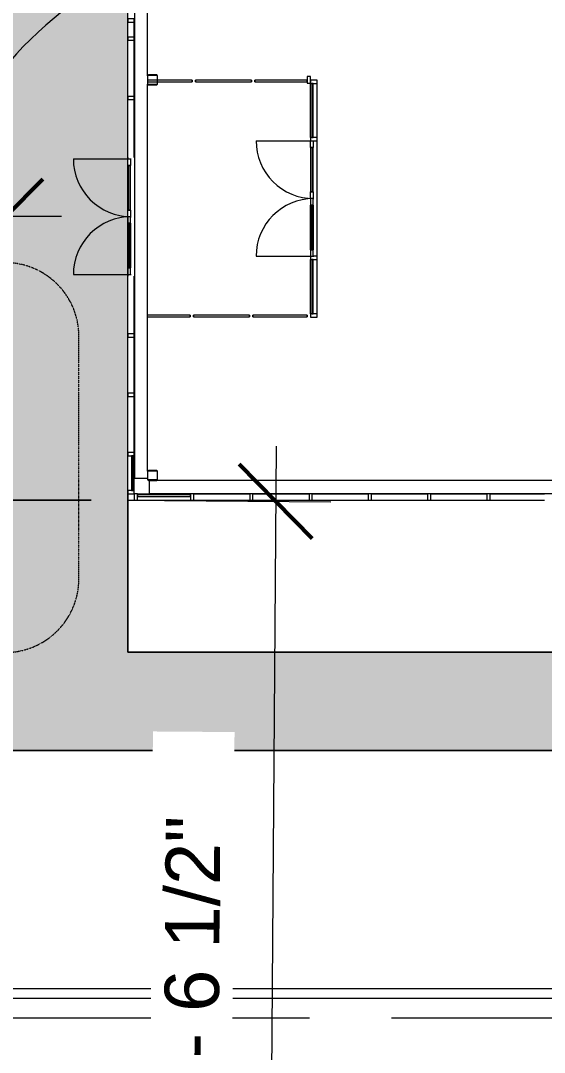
# Model space of a CAD drawing. Header units: inches. Extents: x 1 to 127281, y -26064 to 104775.
# Drawn here: x 21992 to 22312, y -23136 to -22507 of the extents above; entities that cross this region are included whole.
import ezdxf

# ---------------------------------------------------------------- set-up
doc = ezdxf.new("R2010")
doc.units = ezdxf.units.IN
doc.header["$MEASUREMENT"] = 0
doc.linetypes.add('Dash Dot 3_16_', pattern=[0.3125, 0.1875, -0.0625, 0, -0.0625])
for name, color, linetype, lineweight in [('A-ANNO-DIMS', 211, 'Continuous', 9), ('A-ANNO-DIMS-360', 211, 'Continuous', 9), ('A-ANNO-SYMB', 150, 'Continuous', 9), ('A-DETL-GENF', 92, 'Continuous', 9), ('A-DOOR', 31, 'Continuous', 9), ('A-GLAZ-CURT', 52, 'Continuous', 9), ('A-GLAZ-CWMG', 51, 'Continuous', 9), ('C-BLDG-PADS', 91, 'Continuous', 9), ('C-TOPO', 7, 'Continuous', 9), ('Conc', 7, 'Continuous', 9), ('EOP-PR', 4, 'Continuous', 9), ('G-ANNO-TEXT', 231, 'Continuous', 9), ('S-BEAM', 12, 'Continuous', 9), ('S-COLS', 52, 'Continuous', 9)]:
    doc.layers.add(name, color=color, linetype=linetype, lineweight=lineweight)
doc.styles.add('Arial_1', font='arial.ttf', dxfattribs={"height": 33.194237})
doc.dimstyles.new('Linear_-_3_32__Arial', dxfattribs={"dimscale": 12, "dimtxt": 33.75, "dimasz": 3.75, "dimexe": 2.8125, "dimexo": 1.875, "dimgap": 1.875, "dimtad": 1, "dimrnd": 0.25, "dimzin": 1, "dimdsep": 46, "dimlunit": 4, "dimtxsty": 'Arial_1', "dimblk1": 'OBLIQUE', "dimblk2": 'OBLIQUE', "dimsah": 1, "dimcen": 0.09, "dimdle": 2.8125, "dimazin": 0, "dimtfac": 1, "dimtdec": 4, "dimtix": 1, "dimtmove": 1, "dimatfit": 3, "dimfxl": 1, "dimtvp": 1, "dimtfill": 1, "dimfrac": 2, "dimtolj": 1, "dimtzin": 0, "dimarcsym": 2})
doc.dimstyles.new('Linear_-_3_32__Arial_1', dxfattribs={"dimscale": 12, "dimtxt": 33.75, "dimasz": 3.75, "dimexe": 2.8125, "dimexo": 1.875, "dimgap": 1.875, "dimtad": 1, "dimrnd": 0.25, "dimzin": 1, "dimdsep": 46, "dimlunit": 4, "dimtxsty": 'Arial_1', "dimblk1": 'OBLIQUE', "dimblk2": 'OBLIQUE', "dimsah": 1, "dimcen": 0.09, "dimdle": 2.8125, "dimazin": 0, "dimtfac": 1, "dimtdec": 4, "dimtix": 1, "dimtmove": 0, "dimatfit": 3, "dimfxl": 1, "dimtvp": 1, "dimtfill": 1, "dimfrac": 2, "dimtolj": 1, "dimtzin": 0, "dimarcsym": 2})

# ---------------------------------------------------------------- blocks, each defined once
blk = doc.blocks.new('Girt_C - 8_D-948188-Site Plan - Phase 1')
at = {"layer": 'S-BEAM'}
for p, q in [((22061.64, -20906.05), (22061.64, -22786.18)), ((22069.64, -22540.52), (22069.64, -20906.05)), ((22069.64, -22781.77), (22069.64, -22545.59)), ((22061.83, -22786.18), (22061.64, -22786.18)), ((22069.45, -22786.18), (22061.83, -22786.18)), ((22069.64, -22786.18), (22069.45, -22786.18))]:
    blk.add_line(p, q, dxfattribs=at)
blk = doc.blocks.new('HSS-Hollow Structural Section-Column - HSS6X6X1_4-V11-Site Plan - Phase 1')
at = {"layer": 'S-COLS', "lineweight": 13}
for p, q in [((-3, 2.534), (-3, -2.534)), ((-2.767, -2.534), (-2.767, 2.534)), ((2.534, 3), (-2.534, 3)), ((-2.534, 2.767), (2.534, 2.767)), ((2.767, 2.534), (2.767, -2.534)), ((3, -2.534), (3, 2.534)), ((2.534, -2.767), (-2.534, -2.767)), ((-2.534, -3), (2.534, -3))]:
    blk.add_line(p, q, dxfattribs=at)
for centre, radius, start, end in [((-2.534, 2.534), 0.466, 90, 180), ((-2.534, 2.534), 0.233, 90, 180), ((2.534, 2.534), 0.466, 360, 90), ((2.534, 2.534), 0.233, 0, 90), ((-2.534, -2.534), 0.466, 180, 270), ((-2.534, -2.534), 0.233, 180, 270), ((2.534, -2.534), 0.233, 270, 360), ((2.534, -2.534), 0.466, 270, 360)]:
    blk.add_arc(centre, radius, start, end, dxfattribs=at)
blk = doc.blocks.new('Girt_C - 8_D-948186-Site Plan - Phase 1')
at = {"layer": 'S-BEAM'}
for p, q in [((22070.77, -22787.49), (22070.77, -22787.3)), ((22070.77, -22795.12), (22070.77, -22787.49)), ((23083.36, -22787.3), (22075.17, -22787.3)), ((22070.77, -22795.3), (22070.77, -22795.12)), ((22070.77, -22795.3), (26266.89, -22795.3))]:
    blk.add_line(p, q, dxfattribs=at)
blk = doc.blocks.new('HSS-Hollow Structural Section-Column - HSS6X6X1_4-V23-Site Plan - Phase 1')
at = {"layer": 'S-COLS'}
h = blk.add_hatch(dxfattribs=at)
h.set_pattern_fill('FP_9', color=256, style=0, pattern_type=2)
h.set_pattern_definition([(225, (22072.64, -22543.053), (35.63818, -35.63818), []), (225, (22072.64, -22597.053), (35.63818, -35.63818), [])])
h.paths.add_polyline_path([(2.37, 3), (-2.53, 3), (-2.53, 2.77), (2.53, 2.77), (2.53, 3)], flags=0)
h.paths.add_polyline_path([(-2.77, 2.53), (-3, 2.53), (-3, -2.53), (-2.77, -2.53), (-2.77, 1.25)], flags=0)
h.paths.add_polyline_path([(2.77, 2.53), (2.77, -2.53), (3, -2.53), (3, 2.53)], flags=0)
h.paths.add_polyline_path([(2.37, -2.77), (-2.53, -2.77), (-2.53, -3), (2.53, -3), (2.53, -2.77)], flags=0)
at = {"layer": 'S-COLS', "lineweight": 13}
for p, q in [((-3, 2.53), (-3, -2.53)), ((-2.77, -2.53), (-2.77, 2.53)), ((2.53, 3), (-2.53, 3)), ((-2.53, 2.77), (2.53, 2.77)), ((2.77, 2.53), (2.77, -2.53)), ((3, -2.53), (3, 2.53)), ((2.53, -2.77), (-2.53, -2.77)), ((-2.53, -3), (2.53, -3))]:
    blk.add_line(p, q, dxfattribs=at)
for centre, radius, start, end in [((-2.53, 2.53), 0.466, 90, 180), ((-2.53, 2.53), 0.233, 90, 180), ((2.53, 2.53), 0.466, 360, 90), ((2.53, 2.53), 0.233, 0, 90), ((-2.53, -2.53), 0.466, 180, 270), ((-2.53, -2.53), 0.233, 180, 270), ((2.53, -2.53), 0.233, 270, 360), ((2.53, -2.53), 0.466, 270, 360)]:
    blk.add_arc(centre, radius, start, end, dxfattribs=at)
blk = doc.blocks.new('System Panel - Glazed-827441-Site Plan - Phase 1')
at = {"layer": 'A-GLAZ-CURT'}
for p, q in [((-4.83, -0.25), (-10.36, -0.25)), ((-4.83, -0.25), (-10.36, -0.25)), ((-10.36, -1.25), (-4.83, -1.25)), ((-10.36, -1.25), (-4.83, -1.25)), ((16.59, -0.25), (-4.59, -0.25)), ((16.59, -0.25), (-4.59, -0.25)), ((-4.59, -1.25), (16.59, -1.25)), ((-4.59, -1.25), (16.59, -1.25)), ((16.59, -1.25), (16.59, -0.25)), ((16.59, -0.25), (16.59, -1.25))]:
    blk.add_line(p, q, dxfattribs=at)
blk = doc.blocks.new('System Panel - Glazed-827433-Site Plan - Phase 1')
at = {"layer": 'A-GLAZ-CURT'}
for p, q in [((17.09375, -0.25), (-17.09375, -0.25)), ((-17.09375, -0.25), (-17.09375, -1.25)), ((-17.09375, -1.25), (-17.09375, -0.25)), ((17.09375, -0.25), (-17.09375, -0.25)), ((-17.09375, -1.25), (17.09375, -1.25)), ((-17.09375, -1.25), (17.09375, -1.25)), ((17.09375, -1.25), (17.09375, -0.25)), ((17.09375, -0.25), (17.09375, -1.25))]:
    blk.add_line(p, q, dxfattribs=at)
blk = doc.blocks.new('System Panel - Glazed-840710-Site Plan - Phase 1')
at = {"layer": 'A-GLAZ-CURT'}
for p, q in [((16, -0.25), (-16, -0.25)), ((-16, -0.25), (-16, -1.25)), ((-16, -1.25), (-16, -0.25)), ((16, -0.25), (-16, -0.25)), ((-16, -1.25), (16, -1.25)), ((-16, -1.25), (16, -1.25)), ((16, -1.25), (16, -0.25)), ((16, -0.25), (16, -1.25))]:
    blk.add_line(p, q, dxfattribs=at)
blk = doc.blocks.new('Rectangular Mullion - Rectangular Mullion 1-838588-Site Plan - Phase 1')
at = {"layer": 'A-GLAZ-CWMG'}
for p, q in [((-2, 2), (0, 2)), ((-2, -2), (-2, 2)), ((0, 2), (0, -2)), ((0, -2), (-2, -2))]:
    blk.add_line(p, q, dxfattribs=at)
blk = doc.blocks.new('System Panel - Glazed-V35-Site Plan - Phase 1')
at = {"layer": 'A-GLAZ-CURT'}
for p, q in [((16.53125, -0.25), (-16.53125, -0.25)), ((-16.53125, -0.25), (-16.53125, -1.25)), ((-16.53125, -1.25), (-16.53125, -0.25)), ((16.53125, -0.25), (-16.53125, -0.25)), ((-16.53125, -1.25), (16.53125, -1.25)), ((-16.53125, -1.25), (16.53125, -1.25)), ((16.53125, -1.25), (16.53125, -0.25)), ((16.53125, -0.25), (16.53125, -1.25))]:
    blk.add_line(p, q, dxfattribs=at)
blk = doc.blocks.new('Door_Single_Storefront - one-827478-Site Plan - Phase 1')
at = {"layer": 'A-DOOR'}
for p, q in [((-17.59375, -35.1875), (-17.59375, 0)), ((-17.59375, -2), (-17.59375, -0.25)), ((-17.59375, -0.25), (-13.59375, -0.25)), ((-13.59375, -2), (-17.59375, -2)), ((-13.59375, -0.25), (-13.59375, -2)), ((13.59375, -0.25), (-13.59375, -0.25)), ((-13.59375, -1.5), (-13.59375, -0.75)), ((-13.59375, -0.75), (13.59375, -0.75)), ((13.59375, -1.5), (-13.59375, -1.5)), ((-13.59375, -2), (13.59375, -2)), ((13.59375, -2), (13.59375, -0.25)), ((13.59375, -0.25), (17.59375, -0.25)), ((13.59375, -0.75), (13.59375, -1.5)), ((17.59375, -2), (13.59375, -2)), ((17.59375, -0.25), (17.59375, -2))]:
    blk.add_line(p, q, dxfattribs=at)
blk.add_arc((-17.59375, 0), 35.1875, 270, 0, dxfattribs=at)
blk = doc.blocks.new('Door_Single_Storefront - one-827479-Site Plan - Phase 1')
at = {"layer": 'A-DOOR'}
for p, q in [((-17.59375, 35.1875), (-17.59375, 0)), ((-13.59375, 2), (-17.59375, 2)), ((-17.59375, 2), (-17.59375, 0.25)), ((-17.59375, 0.25), (-13.59375, 0.25)), ((-13.59375, 0.25), (-13.59375, 2)), ((-13.59375, 2), (13.59375, 2)), ((13.59375, 1.5), (-13.59375, 1.5)), ((-13.59375, 1.5), (-13.59375, 0.75)), ((-13.59375, 0.75), (13.59375, 0.75)), ((13.59375, 0.25), (-13.59375, 0.25)), ((17.59375, 2), (13.59375, 2)), ((13.59375, 2), (13.59375, 0.25)), ((13.59375, 0.75), (13.59375, 1.5)), ((13.59375, 0.25), (17.59375, 0.25)), ((17.59375, 0.25), (17.59375, 2))]:
    blk.add_line(p, q, dxfattribs=at)
blk.add_arc((-17.59375, 0), 35.1875, 360, 90, dxfattribs=at)
blk = doc.blocks.new('Rectangular Mullion - Rectangular Mullion 1-785048-Site Plan - Phase 1')
at = {"layer": 'A-GLAZ-CWMG'}
for p, q in [((22169.02, -22578.24), (22169.02, -22545.18)), ((22173.02, -22578.24), (22173.02, -22545.18))]:
    blk.add_line(p, q, dxfattribs=at)
blk = doc.blocks.new('Rectangular Mullion - Rectangular Mullion 1-769212-Site Plan - Phase 1')
at = {"layer": 'A-GLAZ-CWMG'}
blk.add_line((22173.02, -22615.43), (22173.02, -22580.24), dxfattribs=at)
blk = doc.blocks.new('Rectangular Mullion - Rectangular Mullion 1-769213-Site Plan - Phase 1')
at = {"layer": 'A-GLAZ-CWMG'}
blk.add_line((22173.02, -22650.62), (22173.02, -22615.43), dxfattribs=at)
blk = doc.blocks.new('Rectangular Mullion - Rectangular Mullion 1-785049-Site Plan - Phase 1')
at = {"layer": 'A-GLAZ-CWMG'}
for p, q in [((22169.02, -22685.68), (22169.02, -22652.62)), ((22173.02, -22685.68), (22173.02, -22652.62))]:
    blk.add_line(p, q, dxfattribs=at)
blk = doc.blocks.new('Rectangular Mullion - Rectangular Mullion 1-838711-Site Plan - Phase 1')
at = {"layer": 'A-GLAZ-CWMG'}
for p, q in [((-2, 2), (0, 2)), ((-2, -2), (-2, 2)), ((0, 2), (0, -2)), ((0, -2), (-2, -2))]:
    blk.add_line(p, q, dxfattribs=at)
blk = doc.blocks.new('Rectangular Mullion - Rectangular Mullion 1-838712-Site Plan - Phase 1')
at = {"layer": 'A-GLAZ-CWMG'}
for p, q in [((0, 2), (-2, 2)), ((-2, 2), (-2, -2)), ((0, -2), (0, 2)), ((-2, -2), (0, -2))]:
    blk.add_line(p, q, dxfattribs=at)
blk = doc.blocks.new('Rectangular Mullion - Rectangular Mullion 1-827464-Site Plan - Phase 1')
at = {"layer": 'A-GLAZ-CWMG'}
for p, q in [((-1, 2), (1, 2)), ((-1, -2), (-1, 2)), ((1, 0.25), (1, -2)), ((1, -2), (-1, -2))]:
    blk.add_line(p, q, dxfattribs=at)
blk = doc.blocks.new('Rectangular Mullion - Rectangular Mullion 1-V36-Site Plan - Phase 1')
at = {"layer": 'A-GLAZ-CWMG'}
for p, q in [((-1, 2), (1, 2)), ((-1, -2), (-1, 0.25)), ((1, 2), (1, -2)), ((1, -2), (-1, -2))]:
    blk.add_line(p, q, dxfattribs=at)
blk = doc.blocks.new('System Panel - Glazed-V37-Site Plan - Phase 1')
at = {"layer": 'A-GLAZ-CURT'}
for p, q in [((16.59375, -0.25), (-16.59375, -0.25)), ((-16.59375, -0.25), (-16.59375, -1.25)), ((-16.59375, -1.25), (-16.59375, -0.25)), ((16.59375, -0.25), (-16.59375, -0.25)), ((-16.59375, -1.25), (16.59375, -1.25)), ((-16.59375, -1.25), (16.59375, -1.25)), ((16.59375, -1.25), (16.59375, -0.25)), ((16.59375, -0.25), (16.59375, -1.25))]:
    blk.add_line(p, q, dxfattribs=at)
blk = doc.blocks.new('System Panel - Glazed-840367-Site Plan - Phase 1')
at = {"layer": 'A-GLAZ-CURT'}
for p, q in [((9.96, -0.25), (-16.06, -0.25)), ((-16.06, -0.25), (-16.06, -1.25)), ((-16.06, -1.25), (-16.06, -0.25)), ((9.96, -0.25), (-16.06, -0.25)), ((-16.06, -1.25), (9.96, -1.25)), ((-16.06, -1.25), (9.96, -1.25))]:
    blk.add_line(p, q, dxfattribs=at)
blk = doc.blocks.new('Door_Single_Storefront - one-827452-Site Plan - Phase 1')
at = {"layer": 'A-DOOR'}
for p, q in [((-17.59375, -35.1875), (-17.59375, 0)), ((-17.59375, -2), (-17.59375, -0.25)), ((-17.59375, -0.25), (-13.59375, -0.25)), ((-13.59375, -2), (-17.59375, -2)), ((-13.59375, -0.25), (-13.59375, -2)), ((13.59375, -0.25), (-13.59375, -0.25)), ((-13.59375, -1.5), (-13.59375, -0.75)), ((-13.59375, -0.75), (13.59375, -0.75)), ((13.59375, -1.5), (-13.59375, -1.5)), ((-13.59375, -2), (13.59375, -2)), ((13.59375, -2), (13.59375, -0.25)), ((13.59375, -0.25), (17.59375, -0.25)), ((13.59375, -0.75), (13.59375, -1.5)), ((17.59375, -2), (13.59375, -2)), ((17.59375, -0.25), (17.59375, -2))]:
    blk.add_line(p, q, dxfattribs=at)
blk.add_arc((-17.59375, 0), 35.1875, 270, 0, dxfattribs=at)
blk = doc.blocks.new('Door_Single_Storefront - one-827453-Site Plan - Phase 1')
at = {"layer": 'A-DOOR'}
for p, q in [((-17.59375, 35.1875), (-17.59375, 0)), ((-13.59375, 2), (-17.59375, 2)), ((-17.59375, 2), (-17.59375, 0.25)), ((-17.59375, 0.25), (-13.59375, 0.25)), ((-13.59375, 0.25), (-13.59375, 2)), ((-13.59375, 2), (13.59375, 2)), ((13.59375, 1.5), (-13.59375, 1.5)), ((-13.59375, 1.5), (-13.59375, 0.75)), ((-13.59375, 0.75), (13.59375, 0.75)), ((13.59375, 0.25), (-13.59375, 0.25)), ((17.59375, 2), (13.59375, 2)), ((13.59375, 2), (13.59375, 0.25)), ((13.59375, 0.75), (13.59375, 1.5)), ((13.59375, 0.25), (17.59375, 0.25)), ((17.59375, 0.25), (17.59375, 2))]:
    blk.add_line(p, q, dxfattribs=at)
blk.add_arc((-17.59375, 0), 35.1875, 360, 90, dxfattribs=at)
blk = doc.blocks.new('System Panel - Glazed-1006472-Site Plan - Phase 1')
at = {"layer": 'A-GLAZ-CURT'}
for p, q in [((10.59375, 1.25), (-10.59375, 1.25)), ((-10.59375, 1.25), (-10.59375, 0.25)), ((-10.59375, 0.25), (-10.59375, 1.25)), ((10.59375, 1.25), (-10.59375, 1.25)), ((-10.59375, 0.25), (10.59375, 0.25)), ((-10.59375, 0.25), (10.59375, 0.25)), ((10.59375, 0.25), (10.59375, 1.25)), ((10.59375, 1.25), (10.59375, 0.25))]:
    blk.add_line(p, q, dxfattribs=at)
blk = doc.blocks.new('Rectangular Mullion - Rectangular Mullion 1-993819-Site Plan - Phase 1')
at = {"layer": 'A-GLAZ-CWMG'}
for p, q in [((22057.52, -22516.93), (22057.52, -22507.93)), ((22061.52, -22516.93), (22061.52, -22507.93))]:
    blk.add_line(p, q, dxfattribs=at)
blk = doc.blocks.new('Rectangular Mullion - Rectangular Mullion 1-V38-Site Plan - Phase 1')
at = {"layer": 'A-GLAZ-CWMG'}
for p, q in [((22057.52, -22697.87), (22057.52, -22662.68)), ((22061.52, -22697.87), (22061.52, -22662.68))]:
    blk.add_line(p, q, dxfattribs=at)
blk = doc.blocks.new('Rectangular Mullion - Rectangular Mullion 1-V16-Site Plan - Phase 1')
at = {"layer": 'A-GLAZ-CWMG'}
for p, q in [((24462.02, -22360.05), (24496.2, -22360.05)), ((24462.02, -22364.05), (24496.2, -22364.05))]:
    blk.add_line(p, q, dxfattribs=at)
blk = doc.blocks.new('Rectangular Mullion - Rectangular Mullion 1-827472-Site Plan - Phase 1')
at = {"layer": 'A-GLAZ-CWMG'}
for p, q in [((-2, 2), (0, 2)), ((-2, -2), (-2, 2)), ((0, 2), (0, -2)), ((0, -2), (-2, -2))]:
    blk.add_line(p, q, dxfattribs=at)
blk = doc.blocks.new('Rectangular Mullion - Rectangular Mullion 1-827475-Site Plan - Phase 1')
at = {"layer": 'A-GLAZ-CWMG'}
for p, q in [((0, 2), (-2, 2)), ((-2, 2), (-2, -2)), ((0, -2), (0, 2)), ((-2, -2), (0, -2))]:
    blk.add_line(p, q, dxfattribs=at)
blk = doc.blocks.new('Rectangular Mullion - Rectangular Mullion 1-827470-Site Plan - Phase 1')
at = {"layer": 'A-GLAZ-CWMG'}
for p, q in [((-1, 2), (1, 2)), ((-1, -2), (-1, 2)), ((1, 2), (1, -2)), ((1, -2), (-1, -2))]:
    blk.add_line(p, q, dxfattribs=at)
blk = doc.blocks.new('Rectangular Mullion - Rectangular Mullion 1-1006470-Site Plan - Phase 1')
at = {"layer": 'A-GLAZ-CWMG'}
for p, q in [((22057.52, -22793.43), (22057.52, -22772.24)), ((22061.52, -22793.43), (22061.52, -22772.24))]:
    blk.add_line(p, q, dxfattribs=at)
blk = doc.blocks.new('Rectangular Mullion - Rectangular Mullion 1-V44-Site Plan - Phase 1')
at = {"layer": 'A-GLAZ-CWMG'}
for p, q in [((22057.52, -22590.3), (22057.52, -22555.12)), ((22061.52, -22590.3), (22061.52, -22555.12))]:
    blk.add_line(p, q, dxfattribs=at)
blk = doc.blocks.new('Rectangular Mullion - Rectangular Mullion 1-993407-Site Plan - Phase 1')
at = {"layer": 'A-GLAZ-CWMG'}
for p, q in [((-2, 2), (0, 2)), ((-2, -2), (-2, 2)), ((0, 2), (0, -2)), ((0, -2), (-2, -2))]:
    blk.add_line(p, q, dxfattribs=at)
blk = doc.blocks.new('Rectangular Mullion - Rectangular Mullion 1-769211-Site Plan - Phase 1')
at = {"layer": 'A-GLAZ-CWMG'}
for p, q in [((22794.39, -22459.04), (22794.39, -22493.23)), ((22798.39, -22459.04), (22798.39, -22493.23))]:
    blk.add_line(p, q, dxfattribs=at)
blk = doc.blocks.new('Rectangular Mullion - Rectangular Mullion 1-V45-Site Plan - Phase 1')
at = {"layer": 'A-GLAZ-CWMG'}
for p, q in [((-1, 2), (1, 2)), ((-1, -2), (-1, 2)), ((1, 2), (1, -2)), ((1, -2), (-1, -2))]:
    blk.add_line(p, q, dxfattribs=at)
blk = doc.blocks.new('Rectangular Mullion - Rectangular Mullion 1-V27-Site Plan - Phase 1')
at = {"layer": 'A-GLAZ-CWMG'}
for p, q in [((24100.02, -22795.43), (24134.2, -22795.43)), ((24100.02, -22799.43), (24134.2, -22799.43))]:
    blk.add_line(p, q, dxfattribs=at)
blk = doc.blocks.new('Rectangular Mullion - Rectangular Mullion 1-V28-Site Plan - Phase 1')
at = {"layer": 'A-GLAZ-CWMG'}
for p, q in [((-1, 2), (1, 2)), ((-1, -2), (-1, 2)), ((1, 2), (1, -2)), ((1, -2), (-1, -2))]:
    blk.add_line(p, q, dxfattribs=at)
blk = doc.blocks.new('System Panel - Glazed-995511-Site Plan - Phase 1')
at = {"layer": 'A-GLAZ-CURT'}
for p, q in [((16.13, -0.25), (-16.13, -0.25)), ((-16.13, -0.25), (-16.13, -1.25)), ((-16.13, -1.25), (-16.13, -0.25)), ((16.13, -0.25), (-16.13, -0.25)), ((-16.13, -1.25), (16.13, -1.25)), ((-16.13, -1.25), (16.13, -1.25)), ((16.13, -1.25), (16.13, -0.25)), ((16.13, -0.25), (16.13, -1.25))]:
    blk.add_line(p, q, dxfattribs=at)
blk = doc.blocks.new('Rectangular Mullion - Rectangular Mullion 1-995509-Site Plan - Phase 1')
at = {"layer": 'A-GLAZ-CWMG'}
for p, q in [((22063.52, -22795.43), (22095.77, -22795.43)), ((22063.52, -22799.43), (22095.77, -22799.43))]:
    blk.add_line(p, q, dxfattribs=at)
blk = doc.blocks.new('DIMBLOCK9-Site Plan - Phase 1')
at = {"layer": 'A-ANNO-DIMS-360'}
for p, q in [((21911.24, -22906.59), (21911.24, -21815.26)), ((21983.24, -21839.69), (21983.24, -21882.76)), ((21983.24, -21849.01), (21983.24, -21839.69)), ((21911.24, -21849.01), (21983.24, -21849.01)), ((21911.24, -21849.01), (21911.24, -22906.59))]:
    blk.add_line(p, q, dxfattribs=at)
at = {"layer": 'A-ANNO-DIMS-360', "lineweight": 50}
for p, q in [((21911.24, -21849.01), (21933.74, -21826.51)), ((21983.24, -21849.01), (22005.74, -21826.51)), ((21911.24, -21849.01), (21888.74, -21871.51)), ((21983.24, -21849.01), (21960.74, -21871.51))]:
    blk.add_line(p, q, dxfattribs=at)
at = {"layer": 'A-ANNO-DIMS-360', "color": 0, "insert": (21888.3, -21783.45), "char_height": 33.194, "width": 141.4385, "attachment_point": 1, "line_spacing_factor": 0.938532, "style": 'Arial_1', "bg_fill": 3, "box_fill_scale": 1.25, "bg_fill_color": 0, "bg_fill_transparency": 0}
blk.add_mtext('6\' - 0"', dxfattribs=at)
blk = doc.blocks.new('_Oblique')
at = {"color": 0, "linetype": 'ByBlock', "lineweight": -2}
blk.add_line((-0.5, -0.5), (0.5, 0.5), dxfattribs=at)
blk = doc.blocks.new('DIMBLOCK82-Site Plan - Phase 1')
at = {"layer": 'A-ANNO-DIMS-360'}
for p, q in [((21911.24, -22906.59), (21911.24, -22592.44)), ((21983.24, -22720.59), (21983.24, -22592.44)), ((21877.49, -22626.19), (22016.99, -22626.19)), ((21911.24, -22626.19), (21911.24, -22906.59)), ((21983.24, -22626.19), (21983.24, -22720.59))]:
    blk.add_line(p, q, dxfattribs=at)
at = {"layer": 'A-ANNO-DIMS-360', "lineweight": 50}
for p, q in [((21911.24, -22626.19), (21933.74, -22603.69)), ((21983.24, -22626.19), (22005.74, -22603.69)), ((21911.24, -22626.19), (21888.74, -22648.69)), ((21983.24, -22626.19), (21960.74, -22648.69))]:
    blk.add_line(p, q, dxfattribs=at)
at = {"layer": 'A-ANNO-DIMS-360'}
blk.add_ellipse((22306.42, -22626.19), major_axis=(359.18, 0), ratio=0.584844, start_param=1.570796, end_param=3.141593, dxfattribs=at)
at = {"layer": 'A-ANNO-DIMS-360', "color": 0, "insert": (22149.35, -22424.99), "char_height": 33.1942, "width": 518.4, "attachment_point": 1, "line_spacing_factor": 0.938532, "style": 'Arial_1', "bg_fill": 3, "box_fill_scale": 1.25, "bg_fill_color": 0, "bg_fill_transparency": 0}
blk.add_mtext('(1:12 RAMP SLOPE)', dxfattribs=at)
at = {"layer": 'A-ANNO-DIMS-360', "color": 0, "insert": (22306.42, -22373.06), "char_height": 33.194, "width": 141.4385, "attachment_point": 1, "line_spacing_factor": 0.938532, "style": 'Arial_1', "bg_fill": 3, "box_fill_scale": 1.25, "bg_fill_color": 0, "bg_fill_transparency": 0}
blk.add_mtext('6\' - 0"', dxfattribs=at)
blk = doc.blocks.new('DIMBLOCK93-Site Plan - Phase 1')
at = {"layer": 'A-ANNO-DIMS-360'}
for p, q in [((22148.03, -22766.34), (22143.34, -23406.67)), ((22080.01, -22799.59), (22181.53, -22800.34)), ((22147.79, -22800.09), (22080.01, -22799.59)), ((22152.66, -23406.74), (22109.59, -23406.42)), ((22143.34, -23406.67), (22152.66, -23406.74))]:
    blk.add_line(p, q, dxfattribs=at)
at = {"layer": 'A-ANNO-DIMS-360', "lineweight": 50}
for p, q in [((22147.79, -22800.09), (22125.45, -22777.42)), ((22147.79, -22800.09), (22170.12, -22822.75)), ((22143.34, -23406.67), (22121.01, -23384)), ((22143.34, -23406.67), (22165.68, -23429.33))]:
    blk.add_line(p, q, dxfattribs=at)
at = {"layer": 'A-ANNO-DIMS-360', "color": 0, "insert": (22079.2, -23212.97), "char_height": 33.1942, "width": 264.1846, "attachment_point": 1, "rotation": 89.58033, "line_spacing_factor": 0.938532, "style": 'Arial_1', "bg_fill": 3, "box_fill_scale": 1.25, "bg_fill_color": 0, "bg_fill_transparency": 0}
blk.add_mtext('50\' - 6 1/2"', dxfattribs=at)
blk = doc.blocks.new('DIMBLOCK94-Site Plan - Phase 1')
at = {"layer": 'A-ANNO-DIMS-360', "lineweight": 50}
for p, q in [((22143.34, -23406.67), (22121.01, -23384)), ((22143.34, -23406.67), (22165.68, -23429.33)), ((22142.46, -23526.66), (22120.13, -23504)), ((22142.46, -23526.66), (22164.8, -23549.33))]:
    blk.add_line(p, q, dxfattribs=at)
at = {"layer": 'A-ANNO-DIMS-360'}
for p, q in [((22152.66, -23406.74), (22109.59, -23406.42)), ((22143.34, -23406.67), (22142.22, -23560.41)), ((22143.34, -23406.67), (22152.66, -23406.74)), ((22151.78, -23526.73), (22108.71, -23526.42)), ((22142.46, -23526.66), (22151.78, -23526.73))]:
    blk.add_line(p, q, dxfattribs=at)
at = {"layer": 'A-ANNO-DIMS-360', "color": 0, "attachment_point": 1, "rotation": 89.58033, "line_spacing_factor": 0.938532, "style": 'Arial_1', "bg_fill": 3, "box_fill_scale": 1.25, "bg_fill_color": 0, "bg_fill_transparency": 0}
for s, insert, char_height, width in [('(SIDE YARD SETBACK)', (22172.41, -23720.01), 33.1942, 607.5), ('10\' - 0"', (22076.82, -23537.84), 33.194, 171.9692)]:
    blk.add_mtext(s, dxfattribs=dict(at, insert=insert, char_height=char_height, width=width))
blk = doc.blocks.new('DIMBLOCK100-Site Plan - Phase 1')
at = {"layer": 'A-ANNO-DIMS-360', "lineweight": 50}
for p, q in [((20464.05, -22799.3), (20441.55, -22776.8)), ((20464.05, -22799.3), (20486.55, -22821.8)), ((20464.05, -23518.18), (20441.55, -23495.68)), ((20464.05, -23518.18), (20486.55, -23540.68))]:
    blk.add_line(p, q, dxfattribs=at)
at = {"layer": 'A-ANNO-DIMS-360'}
for p, q in [((22035.14, -22799.3), (20430.3, -22799.3)), ((20464.05, -23551.93), (20464.05, -22799.3)), ((20464.05, -22799.3), (22035.14, -22799.3)), ((20961.74, -23518.18), (20430.3, -23518.18)), ((20464.05, -23518.18), (20961.74, -23518.18))]:
    blk.add_line(p, q, dxfattribs=at)
at = {"layer": 'A-ANNO-DIMS-360', "color": 0, "insert": (20398.49, -23243.12), "char_height": 33.194, "width": 202.5, "attachment_point": 1, "rotation": 90, "line_spacing_factor": 0.938532, "style": 'Arial_1', "bg_fill": 3, "box_fill_scale": 1.25, "bg_fill_color": 0, "bg_fill_transparency": 0}
blk.add_mtext('59\' - 11"', dxfattribs=at)
blk = doc.blocks.new('DIMBLOCK101-Site Plan - Phase 1')
at = {"layer": 'A-ANNO-DIMS-360', "lineweight": 50}
for p, q in [((20464.05, -20887.55), (20441.55, -20865.05)), ((20464.05, -20887.55), (20486.55, -20910.05)), ((20464.05, -22799.3), (20441.55, -22776.8)), ((20464.05, -22799.3), (20486.55, -22821.8))]:
    blk.add_line(p, q, dxfattribs=at)
at = {"layer": 'A-ANNO-DIMS-360'}
for p, q in [((22035.14, -20887.55), (20430.3, -20887.55)), ((20464.05, -22799.3), (20464.05, -20887.55)), ((20464.05, -20887.55), (22035.14, -20887.55)), ((22035.14, -22799.3), (20430.3, -22799.3)), ((20464.05, -22799.3), (22035.14, -22799.3))]:
    blk.add_line(p, q, dxfattribs=at)
at = {"layer": 'A-ANNO-DIMS-360', "color": 0, "insert": (20398.49, -21966.23), "char_height": 33.1942, "width": 294.7154, "attachment_point": 1, "rotation": 90, "line_spacing_factor": 0.938532, "style": 'Arial_1', "bg_fill": 3, "box_fill_scale": 1.25, "bg_fill_color": 0, "bg_fill_transparency": 0}
blk.add_mtext('159\' - 3 3/4"', dxfattribs=at)

msp = doc.modelspace()

# ---------------------------------------------------------------- hatches: boundary and pattern name
at = {"layer": 'A-DETL-GENF'}
msp.add_hatch(color=9, dxfattribs=at).paths.add_polyline_path([(23671.236577, -22957.918456), (23682.063738, -22955.633673), (23692.956006, -22953.682733), (23703.903088, -22952.067479), (26285.490625, -22952.067479), (26285.390625, -22799.42781), (25981.015225, -22799.42781), (25981.015225, -22892.067479), (24292.265225, -22892.067479), (24292.265225, -22799.42781), (24099.015225, -22799.42781), (24099.015225, -22892.067479), (22893.015225, -22892.067479), (22893.015225, -22799.42781), (22796.265225, -22799.42781), (22796.265225, -22892.067479), (22057.515225, -22892.067479), (22057.515225, -22301.67781), (21983.235225, -22301.67781), (21983.235225, -21578.17781), (22067.977825, -21578.17781), (22067.977825, -21481.42781), (21983.235225, -21481.42781), (21983.235225, -19983.100554), (21911.235225, -19983.100554), (21911.235225, -22952.067479), (23669.907641, -22952.067479), (23670.717633, -22955.633673)], flags=0)

# ---------------------------------------------------------------- linework, layer by layer
at = {"layer": 'C-BLDG-PADS'}
for p, q in [((22057.640225, -22590.30281), (22057.640225, -22591.30281)), ((22057.640225, -22661.67781), (22057.640225, -22662.67781)), ((22057.640225, -22795.42781), (22057.640225, -22799.30281)), ((22057.640225, -22799.30281), (22061.515225, -22799.30281))]:
    msp.add_line(p, q, dxfattribs=at)
at = {"layer": 'C-TOPO'}
for p, q in [((22057.640625, -22591.30281), (22057.640625, -22590.30281)), ((22057.640625, -22662.67781), (22057.640625, -22661.67781)), ((22057.640625, -22799.302734), (22057.640625, -22795.42781)), ((22057.640625, -22799.302734), (22061.515225, -22799.302734))]:
    msp.add_line(p, q, dxfattribs=at)
at = {"layer": 'Conc'}
for p, q in [((22057.515225, -22892.067479), (22057.515225, -22301.67781)), ((22057.515225, -22799.42781), (22057.515225, -22892.067479)), ((22057.515225, -22892.067479), (22796.265225, -22892.067479)), ((22796.265225, -22892.067479), (22057.515225, -22892.067479)), ((23669.907641, -22952.067479), (21911.235225, -22952.067479)), ((21911.235225, -22952.067479), (23669.907641, -22952.067479))]:
    msp.add_line(p, q, dxfattribs=at)
at = {"layer": 'EOP-PR'}
for p, q in [((21875.235225, -23097.085554), (23200.60772, -23097.085554)), ((21875.235225, -23103.085554), (23200.60772, -23103.085554)), ((21875.235225, -23115.085554), (23200.60772, -23115.085554))]:
    msp.add_line(p, q, dxfattribs=at)

# ---------------------------------------------------------------- block references
at = {"layer": 'A-DOOR'}
for name, p, rotation in [('Door_Single_Storefront - one-827478-Site Plan - Phase 1', (22171.015225, -22597.83406), 270), ('Door_Single_Storefront - one-827452-Site Plan - Phase 1', (22059.515225, -22608.89656), 270), ('Door_Single_Storefront - one-827479-Site Plan - Phase 1', (22171.015225, -22633.02156), 89.99999999999999), ('Door_Single_Storefront - one-827453-Site Plan - Phase 1', (22059.515225, -22644.08406), 90)]:
    msp.add_blockref(name, p, dxfattribs=dict(at, rotation=rotation))
at = {"layer": 'A-GLAZ-CURT'}
for name, p in [('System Panel - Glazed-827441-Site Plan - Phase 1', (22080.233975, -22543.05281)), ('System Panel - Glazed-827433-Site Plan - Phase 1', (22115.921475, -22543.05281)), ('System Panel - Glazed-840710-Site Plan - Phase 1', (22151.015225, -22543.05281))]:
    msp.add_blockref(name, p, dxfattribs=at)
for name, p, rotation in [('System Panel - Glazed-V35-Site Plan - Phase 1', (22171.015225, -22561.70906), 270), ('System Panel - Glazed-V35-Site Plan - Phase 1', (22171.015225, -22669.14656), 270), ('System Panel - Glazed-840367-Site Plan - Phase 1', (22079.577725, -22687.80281), 180), ('System Panel - Glazed-827433-Site Plan - Phase 1', (22114.733975, -22687.80281), 180), ('System Panel - Glazed-V37-Site Plan - Phase 1', (22150.421475, -22687.80281), 180), ('System Panel - Glazed-1006472-Site Plan - Phase 1', (22059.515225, -22782.83406), 270), ('System Panel - Glazed-995511-Site Plan - Phase 1', (22079.640225, -22797.42781), 180)]:
    msp.add_blockref(name, p, dxfattribs=dict(at, rotation=rotation))
at = {"layer": 'A-GLAZ-CWMG'}
for name, p, rotation in [('Rectangular Mullion - Rectangular Mullion 1-827475-Site Plan - Phase 1', (22059.515225, -22505.92781), 90), ('Rectangular Mullion - Rectangular Mullion 1-V16-Site Plan - Phase 1', (-302.537585, -47015.130536), 90), ('Rectangular Mullion - Rectangular Mullion 1-838712-Site Plan - Phase 1', (22171.015225, -22543.17781), 89.99999999999999), ('Rectangular Mullion - Rectangular Mullion 1-V16-Site Plan - Phase 1', (-302.537585, -47196.068036), 90), ('Rectangular Mullion - Rectangular Mullion 1-V16-Site Plan - Phase 1', (-302.537585, -47232.255536), 90), ('Rectangular Mullion - Rectangular Mullion 1-769211-Site Plan - Phase 1', (-216.528522, -45593.818036), 90.0000000000043), ('Rectangular Mullion - Rectangular Mullion 1-785048-Site Plan - Phase 1', (44856.943036, -626.412585), 270)]:
    msp.add_blockref(name, p, dxfattribs=dict(at, rotation=rotation))
for name, p in [('Rectangular Mullion - Rectangular Mullion 1-993819-Site Plan - Phase 1', (0, 0)), ('Rectangular Mullion - Rectangular Mullion 1-785048-Site Plan - Phase 1', (0, 0)), ('Rectangular Mullion - Rectangular Mullion 1-V44-Site Plan - Phase 1', (0, 0)), ('Rectangular Mullion - Rectangular Mullion 1-769212-Site Plan - Phase 1', (0, 0)), ('Rectangular Mullion - Rectangular Mullion 1-769213-Site Plan - Phase 1', (0, 0)), ('Rectangular Mullion - Rectangular Mullion 1-785049-Site Plan - Phase 1', (0, 0)), ('Rectangular Mullion - Rectangular Mullion 1-V38-Site Plan - Phase 1', (0, 0)), ('Rectangular Mullion - Rectangular Mullion 1-1006470-Site Plan - Phase 1', (0, 0)), ('Rectangular Mullion - Rectangular Mullion 1-995509-Site Plan - Phase 1', (0, 0)), ('Rectangular Mullion - Rectangular Mullion 1-V27-Site Plan - Phase 1', (-2002.25, 0)), ('Rectangular Mullion - Rectangular Mullion 1-V27-Site Plan - Phase 1', (-1966.0625, 0)), ('Rectangular Mullion - Rectangular Mullion 1-V27-Site Plan - Phase 1', (-1929.875, 0)), ('Rectangular Mullion - Rectangular Mullion 1-V27-Site Plan - Phase 1', (-1893.6875, 0))]:
    msp.add_blockref(name, p, dxfattribs=at)
at = {"layer": 'A-GLAZ-CWMG', "extrusion": (0, 0, -1)}
for name, p, rotation in [('Rectangular Mullion - Rectangular Mullion 1-827470-Site Plan - Phase 1', (-22059.515225, -22517.92781), 270), ('Rectangular Mullion - Rectangular Mullion 1-838588-Site Plan - Phase 1', (-22169.015225, -22543.05281), 180), ('Rectangular Mullion - Rectangular Mullion 1-827470-Site Plan - Phase 1', (-22059.515225, -22554.11531), 270), ('Rectangular Mullion - Rectangular Mullion 1-827464-Site Plan - Phase 1', (-22171.015225, -22579.24031), 270), ('Rectangular Mullion - Rectangular Mullion 1-V36-Site Plan - Phase 1', (-22171.015225, -22651.61531), 270), ('Rectangular Mullion - Rectangular Mullion 1-838711-Site Plan - Phase 1', (-22171.015225, -22687.67781), 270), ('Rectangular Mullion - Rectangular Mullion 1-827470-Site Plan - Phase 1', (-22059.515225, -22698.86531), 270), ('Rectangular Mullion - Rectangular Mullion 1-827470-Site Plan - Phase 1', (-22059.515225, -22735.05281), 270), ('Rectangular Mullion - Rectangular Mullion 1-827470-Site Plan - Phase 1', (-22059.515225, -22771.24031), 270), ('Rectangular Mullion - Rectangular Mullion 1-827472-Site Plan - Phase 1', (-22059.515225, -22795.42781), 270)]:
    msp.add_blockref(name, p, dxfattribs=dict(at, rotation=rotation))
for name, p in [('Rectangular Mullion - Rectangular Mullion 1-993407-Site Plan - Phase 1', (-22061.515225, -22797.42781)), ('Rectangular Mullion - Rectangular Mullion 1-V28-Site Plan - Phase 1', (-22096.765225, -22797.42781)), ('Rectangular Mullion - Rectangular Mullion 1-V28-Site Plan - Phase 1', (-22132.952725, -22797.42781)), ('Rectangular Mullion - Rectangular Mullion 1-V28-Site Plan - Phase 1', (-22169.140225, -22797.42781)), ('Rectangular Mullion - Rectangular Mullion 1-V28-Site Plan - Phase 1', (-22205.327725, -22797.42781)), ('Rectangular Mullion - Rectangular Mullion 1-V28-Site Plan - Phase 1', (-22241.515225, -22797.42781)), ('Rectangular Mullion - Rectangular Mullion 1-V45-Site Plan - Phase 1', (-22277.702725, -22797.42781))]:
    msp.add_blockref(name, p, dxfattribs=at)
at = {"layer": 'S-BEAM'}
for name in ['Girt_C - 8_D-948188-Site Plan - Phase 1', 'Girt_C - 8_D-948186-Site Plan - Phase 1']:
    msp.add_blockref(name, (0, 0), dxfattribs=at)
at = {"layer": 'S-COLS', "rotation": 180}
for name, p in [('HSS-Hollow Structural Section-Column - HSS6X6X1_4-V23-Site Plan - Phase 1', (22072.640225, -22543.05281)), ('HSS-Hollow Structural Section-Column - HSS6X6X1_4-V11-Site Plan - Phase 1', (22072.640225, -22784.30281))]:
    msp.add_blockref(name, p, dxfattribs=at)

# ---------------------------------------------------------------- next in the draw order: dimensions: what is measured, and where the dimension line sits
at = {"layer": 'A-ANNO-DIMS'}
dim = msp.add_linear_dim(base=(21983.235225, -21849.007871), p1=(21911.235225, -22929.085554), p2=(21983.235225, -21817.188065), dimstyle='Linear_-_3_32__Arial_1', override={"dimpost": '<>', "dimfxl": 1114.2262}, dxfattribs=at)
dim.commit()
dim.dimension.update_dxf_attribs({"geometry": 'DIMBLOCK9-Site Plan - Phase 1', "text_midpoint": (21947.235225, -21809.55979)})

# ---------------------------------------------------------------- next in the draw order: linework, layer by layer
at = {"layer": 'G-ANNO-TEXT', "color": 145}
for centre, radius, start, end in [((22252.612563, -22591.824548), 437.486173, 102.837673422, 220.621789221), ((22320.168994, -22556.204842), 424.232494, 112.853429225, 198.561142686)]:
    msp.add_arc(centre, radius, start, end, dxfattribs=at)

# ---------------------------------------------------------------- next in the draw order: dimensions: what is measured, and where the dimension line sits
at = {"layer": 'A-ANNO-DIMS'}
dim = msp.add_linear_dim(base=(21983.235225, -22626.187818), p1=(21911.235225, -22929.085554), p2=(21983.235225, -22743.087163), text='<>\\X(1:12 RAMP SLOPE)', dimstyle='Linear_-_3_32__Arial', override={"dimpost": '<>', "dimfxl": 199.447741}, dxfattribs=at)
dim.commit()
dim.dimension.update_dxf_attribs({"geometry": 'DIMBLOCK82-Site Plan - Phase 1', "text_midpoint": (22306.41832, -22417.321032), "dimtype": 160})

# ---------------------------------------------------------------- next in the draw order: linework, layer by layer
at = {"layer": 'G-ANNO-TEXT', "color": 145}
msp.add_arc((21948.589335, -22728.832382), 1064.128, 11.784896621, 89.612635232, dxfattribs=at)

# ---------------------------------------------------------------- next in the draw order: dimensions: what is measured, and where the dimension line sits
at = {"layer": 'A-ANNO-DIMS'}
dim = msp.add_linear_dim(base=(22143.342869, -23406.667439), p1=(22057.515225, -22799.42781), p2=(22175.161821, -23406.900503), angle=89.580333673, dimstyle='Linear_-_3_32__Arial_1', override={"dimpost": '<>', "dimfxl": 618.759884}, dxfattribs=at)
dim.commit()
dim.dimension.update_dxf_attribs({"geometry": 'DIMBLOCK93-Site Plan - Phase 1', "text_midpoint": (22105.902246, -23103.087714)})

# ---------------------------------------------------------------- next in the draw order: dimensions: what is measured, and where the dimension line sits
dim = msp.add_linear_dim(base=(20464.04509, -22799.30281), p1=(20984.235225, -23518.180554), p2=(22057.640225, -22799.30281), angle=90, dimstyle='Linear_-_3_32__Arial_1', override={"dimpost": '<>', "dimfxl": 1291.891444}, dxfattribs=at)
dim.commit()
dim.dimension.update_dxf_attribs({"geometry": 'DIMBLOCK100-Site Plan - Phase 1', "text_midpoint": (20424.597009, -23158.741682)})
dim = msp.add_linear_dim(base=(22142.46393, -23526.66422), p1=(22175.161821, -23406.900503), p2=(22174.282881, -23526.897284), angle=89.580333673, text='<>\\X(SIDE YARD SETBACK)', dimstyle='Linear_-_3_32__Arial_1', override={"dimpost": '<>', "dimfxl": 120}, dxfattribs=at)
dim.commit()
dim.dimension.update_dxf_attribs({"geometry": 'DIMBLOCK94-Site Plan - Phase 1', "text_midpoint": (22142.903399, -23466.66583)})

# ---------------------------------------------------------------- next in the draw order: linework, layer by layer
at = {"layer": 'A-ANNO-SYMB', "linetype": 'Dash Dot 3_16_'}
msp.add_arc((21982.703421, -22847.262443), 45, 270, 0, dxfattribs=at)

# ---------------------------------------------------------------- next in the draw order: dimensions: what is measured, and where the dimension line sits
at = {"layer": 'A-ANNO-DIMS'}
dim = msp.add_linear_dim(base=(20464.04509, -20887.55281), p1=(22057.640225, -22799.30281), p2=(22057.640225, -20887.55281), angle=90, dimstyle='Linear_-_3_32__Arial_1', override={"dimpost": '<>', "dimfxl": 1911.75}, dxfattribs=at)
dim.commit()
dim.dimension.update_dxf_attribs({"geometry": 'DIMBLOCK101-Site Plan - Phase 1', "text_midpoint": (20424.370582, -21843.42781)})

# ---------------------------------------------------------------- next in the draw order: linework, layer by layer
at = {"layer": 'A-ANNO-SYMB', "linetype": 'Dash Dot 3_16_'}
msp.add_line((22027.703421, -22847.262443), (22027.703421, -22699.508311), dxfattribs=at)
msp.add_arc((21982.703421, -22699.508311), 45, 0, 90, dxfattribs=at)

doc.saveas('drawing.dxf')
